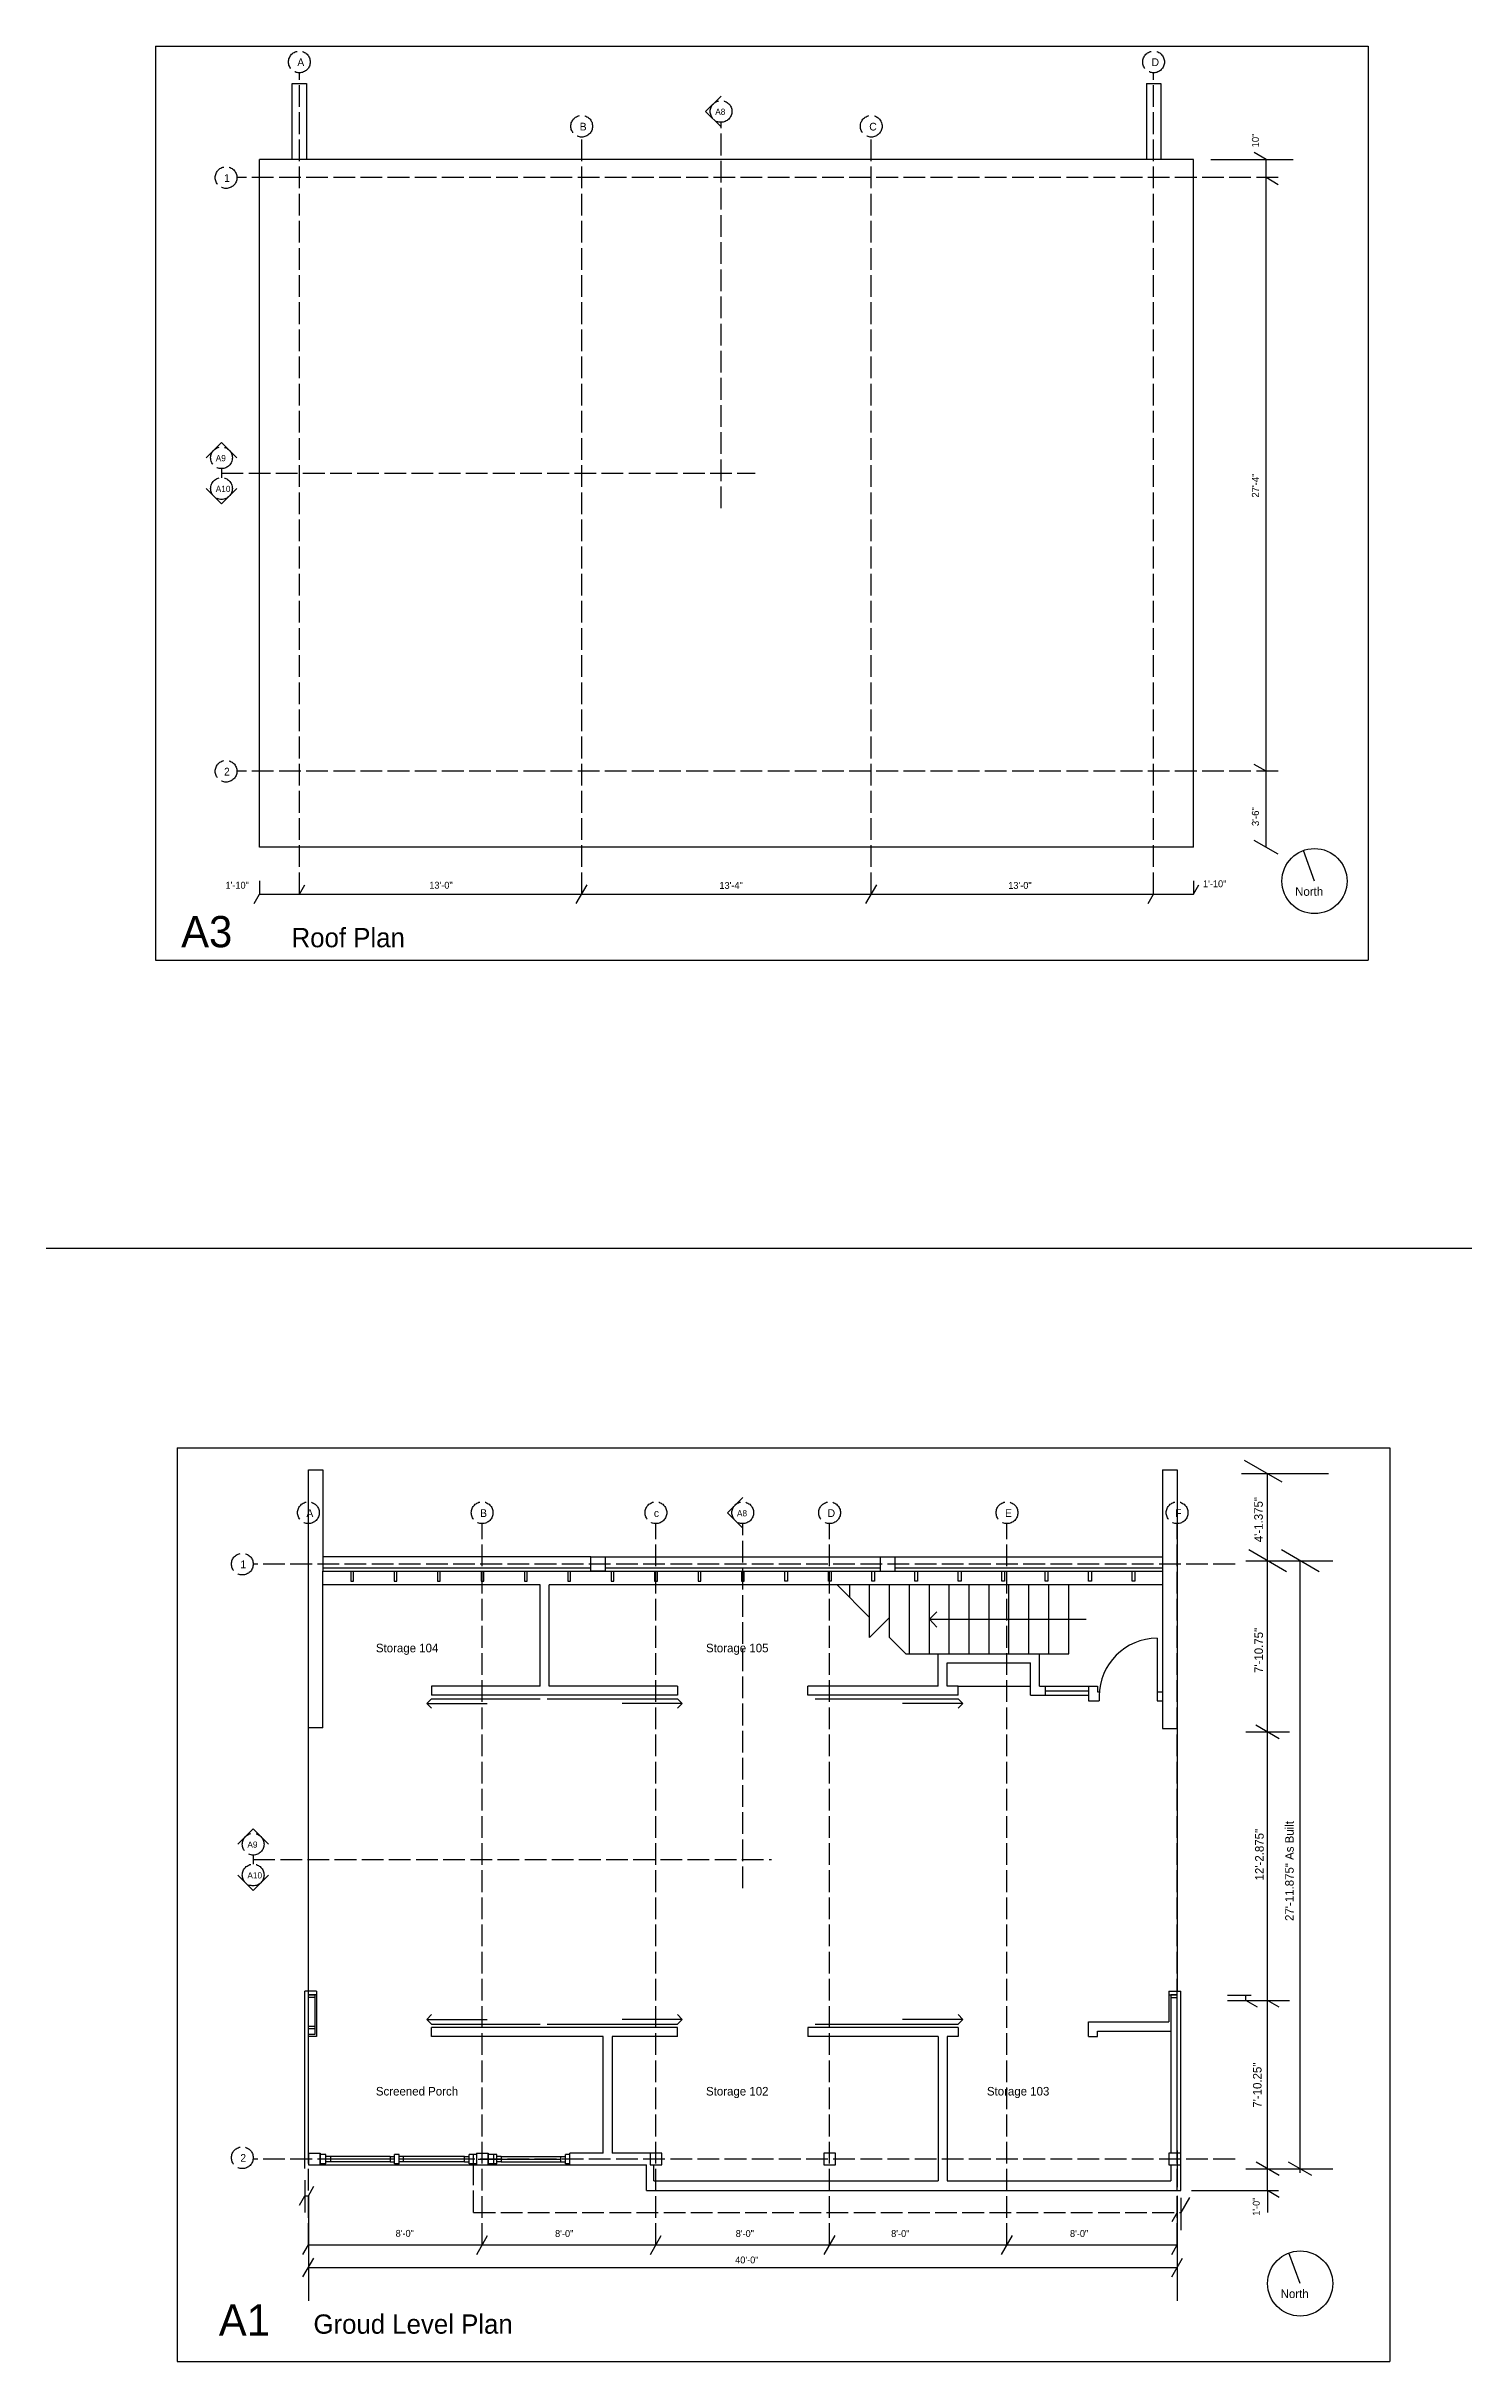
# Model space of a CAD drawing. Header units: inches. Extents: x 1267 to 6358, y -2516 to 3346.
# Drawn here: x 1267 to 2051, y -1284 to -4 of the extents above; entities that cross this region are included whole.
import ezdxf

# ---------------------------------------------------------------- set-up
doc = ezdxf.new("R2010")
doc.units = ezdxf.units.IN
doc.header["$MEASUREMENT"] = 0
doc.linetypes.add('ACAD_ISO02W100', pattern=[15, 12, -3])
for name, color, linetype in [('const', 7, 'Continuous'), ('e1', 7, 'Continuous'), ('e2', 251, 'Continuous'), ('glass', 172, 'Continuous'), ('grid', 252, 'ACAD_ISO02W100'), ('millwork', 254, 'Continuous'), ('soffit', 253, 'ACAD_ISO02W100'), ('stairs', 140, 'Continuous'), ('walls', 7, 'Continuous')]:
    doc.layers.add(name, color=color, linetype=linetype)

msp = doc.modelspace()

# ---------------------------------------------------------------- linework, layer by layer
for p, q in [((1327.8, -4.1), (1327.8, -509.1)), ((1327.8, -4.1), (1997.9, -4.1)), ((1997.9, -4.1), (1997.9, -509.1)), ((1327.8, -509.1), (1997.9, -509.1)), ((1339.8, -778.5), (1339.8, -1283.5)), ((1339.8, -778.5), (2009.9, -778.5)), ((2009.9, -778.5), (2009.9, -1283.5)), ((1339.8, -1283.5), (2009.9, -1283.5))]:
    msp.add_line(p, q)
at = {"layer": 'const'}
for p, q in [((1941.5, -66.7), (1934.8, -62.9)), ((1941.5, -446.7), (1941.5, -66.7)), ((1948.1, -80.6), (1941.5, -76.7)), ((1941.5, -404.7), (1934.8, -400.9)), ((1948.1, -450.6), (1934.8, -442.9)), ((1382.3, -477.8), (1385.3, -472.6)), ((1385.3, -465.3), (1385.3, -472.6)), ((1385.3, -472.6), (1901.3, -472.6)), ((1407.3, -472.6), (1410.3, -467.4)), ((1560.3, -477.8), (1566.3, -467.4)), ((1720.3, -477.8), (1726.3, -467.4)), ((1876.3, -477.8), (1879.3, -472.6)), ((1901.3, -465.3), (1901.3, -472.6)), ((1901.3, -472.6), (1904.3, -467.4)), ((1975.9, -793), (1927.9, -793)), ((1950.3, -797.6), (1929.5, -785.6)), ((1942.3, -1189), (1942.3, -793)), ((1930.3, -841), (1978.3, -841)), ((1952.7, -847), (1931.9, -835)), ((1970.7, -847), (1949.9, -835)), ((1960.3, -1179.2), (1960.3, -841)), ((1948.7, -939.3), (1935.8, -931.8)), ((1930.3, -935.5), (1954.3, -935.5)), ((1920.1, -1081), (1933.2, -1081)), ((1920.1, -1083.9), (1954.3, -1083.9)), ((1930.3, -1083.9), (1930.3, -1081)), ((1936.7, -1087.6), (1930.3, -1083.9)), ((1948.7, -1087.6), (1942.3, -1083.9)), ((1948.7, -1180.7), (1935.9, -1173.3)), ((1966.7, -1180.7), (1953.9, -1173.3)), ((1412.3, -1191.8), (1415.3, -1186.6)), ((1900.3, -1189), (1948.3, -1189)), ((1930.3, -1177), (1978.3, -1177)), ((1948.7, -1192.7), (1942.3, -1189)), ((1407.3, -1197), (1410.3, -1191.8)), ((1410.3, -1191.8), (1412.3, -1191.8)), ((1412.3, -1191.8), (1412.3, -1249.9)), ((1892.3, -1201), (1889.3, -1206.2)), ((1892.3, -1191.8), (1892.3, -1249.9)), ((1899.1, -1192.7), (1894.3, -1201)), ((1505.3, -1224.2), (1511.3, -1213.8)), ((1601.3, -1224.2), (1607.3, -1213.8)), ((1697.3, -1224.2), (1703.3, -1213.8)), ((1795.3, -1224.2), (1801.3, -1213.8)), ((1409.3, -1224.2), (1412.3, -1219)), ((1409.3, -1236.7), (1415.3, -1226.3)), ((1412.3, -1219), (1892.3, -1219)), ((1889.3, -1224.2), (1892.3, -1219)), ((1889.3, -1236.7), (1895.3, -1226.3)), ((1412.3, -1231.5), (1892.3, -1231.5))]:
    msp.add_line(p, q, dxfattribs=at)
at = {"layer": 'e1'}
for p, q in [((1901.3, -446.7), (1385.3, -446.7)), ((1267.5, -668.3), (6357.7, -668.3)), ((1942.3, -1189), (1942.3, -1201)), ((1942.3, -1189), (1942.3, -1191.2))]:
    msp.add_line(p, q, dxfattribs=at)
for centre in [(1968.2, -465.4), (1960.3, -1240.3)]:
    msp.add_circle(centre, 18, dxfattribs=at)
at = {"layer": 'e2'}
for p, q in [((1910.9, -66.7), (1956.5, -66.7)), ((1568.3, -838.8), (1420.3, -838.8)), ((1576.3, -838.8), (1728.3, -838.8)), ((1736.3, -838.8), (1884.3, -838.8)), ((1412.3, -1078.8), (1412.3, -933.3)), ((1892.3, -933.6), (1892.3, -1078.8)), ((1418.8, -1174.8), (1505.1, -1174.8)), ((1511.6, -1174.8), (1556.8, -1174.8))]:
    msp.add_line(p, q, dxfattribs=at)
at = {"layer": 'glass'}
for p, q in [((1819.3, -912.8), (1843.3, -912.8)), ((1457.4, -1170.1), (1424.5, -1170.1)), ((1457.4, -1173.1), (1424.5, -1173.1)), ((1498.6, -1170.1), (1464.9, -1170.1)), ((1498.6, -1173.1), (1464.9, -1173.1)), ((1518.9, -1170.1), (1551.8, -1170.1)), ((1518.9, -1173.1), (1551.8, -1173.1))]:
    msp.add_line(p, q, dxfattribs=at)
at = {"layer": 'grid'}
for p, q in [((1407.3, -472.6), (1407.3, -18.8)), ((1879.3, -472.6), (1879.3, -18.8)), ((1640.3, -259.4), (1640.3, -46.1)), ((1563.3, -472.6), (1563.3, -54.3)), ((1723.3, -472.6), (1723.3, -54.3)), ((1948.1, -76.7), (1372.8, -76.7)), ((1364.3, -237.5), (1364.3, -242.5)), ((1364.3, -240), (1659.1, -240)), ((1948.1, -404.7), (1372.8, -404.7)), ((1412.3, -1219), (1412.3, -820.4)), ((1508.3, -1219), (1508.3, -820.4)), ((1604.3, -1219), (1604.3, -820.4)), ((1652.3, -1021.9), (1652.3, -820.4)), ((1700.3, -1219), (1700.3, -820.4)), ((1798.3, -1219), (1798.3, -820.4)), ((1892.3, -1219), (1892.3, -820.4)), ((1924.3, -842.8), (1381.8, -842.8)), ((1381.8, -1003.6), (1381.8, -1008.6)), ((1381.8, -1006.1), (1668.1, -1006.1)), ((1924.3, -1171.6), (1381.8, -1171.6))]:
    msp.add_line(p, q, dxfattribs=at)
for centre in [(1407.3, -12.8), (1879.3, -12.8), (1640.3, -40.1), (1563.3, -48.3), (1723.3, -48.3), (1366.8, -76.7), (1364.3, -231.5), (1364.3, -248.5), (1366.8, -404.7), (1412.3, -814.4), (1508.3, -814.4), (1604.3, -814.4), (1652.3, -814.4), (1700.3, -814.4), (1798.3, -814.4), (1892.3, -814.4), (1375.8, -842.8), (1381.8, -997.6), (1381.8, -1014.6), (1375.8, -1170.8)]:
    msp.add_circle(centre, 6, dxfattribs=at)
at = {"layer": 'millwork'}
for p, q in [((1881.3, -883.8), (1881.3, -915.8)), ((1480.3, -917.2), (1540.3, -917.2)), ((1544.3, -917.2), (1616.3, -917.2)), ((1692.3, -917.2), (1771.3, -917.2)), ((1771.3, -910.3), (1811.3, -910.3)), ((1819.3, -910.3), (1843.3, -910.3)), ((1819.3, -915.3), (1843.3, -915.3)), ((1480.3, -1097), (1540.3, -1097)), ((1544.3, -1097), (1616.3, -1097)), ((1692.3, -1097), (1771.3, -1097)), ((1457.4, -1171.6), (1424.5, -1171.6)), ((1498.6, -1171.6), (1464.9, -1171.6)), ((1506.1, -1171.6), (1551.8, -1171.6))]:
    msp.add_line(p, q, dxfattribs=at)
msp.add_arc((1881.3, -915.8), 32, 90, 180, dxfattribs=at)
at = {"layer": 'soffit'}
for q in [(1503.6, -1174.8), (1894.3, -1201)]:
    msp.add_line((1503.6, -1201), q, dxfattribs=at)
at = {"layer": 'stairs'}
for p, q in [((1722.4, -872.3), (1704.4, -854.3)), ((1711.4, -861.3), (1711.4, -854.3)), ((1722.4, -883.3), (1722.4, -854.3)), ((1733.4, -883.3), (1733.4, -854.3)), ((1744.4, -892.3), (1744.4, -854.3)), ((1755.4, -892.3), (1755.4, -854.3)), ((1766.4, -892.3), (1766.4, -854.3)), ((1777.4, -892.3), (1777.4, -854.3)), ((1788.4, -892.3), (1788.4, -854.3)), ((1799.4, -892.3), (1799.4, -854.3)), ((1810.4, -892.3), (1810.4, -854.3)), ((1821.4, -892.3), (1821.4, -854.3)), ((1832.4, -892.3), (1832.4, -854.3)), ((1755.4, -873.3), (1759.6, -869.1)), ((1722.4, -883.3), (1733.4, -872.3)), ((1755.4, -873.3), (1842.1, -873.3)), ((1755.4, -873.3), (1759.6, -877.6)), ((1742.4, -892.3), (1733.4, -883.3)), ((1742.4, -892.3), (1760.3, -892.3)), ((1816.3, -892.3), (1832.4, -892.3)), ((1477.7, -919.8), (1480.3, -917.2)), ((1477.7, -919.8), (1511, -919.8)), ((1477.7, -919.8), (1480.3, -922.4)), ((1618.9, -919.8), (1585.6, -919.8)), ((1618.9, -919.8), (1616.3, -917.2)), ((1618.9, -919.8), (1616.3, -922.4)), ((1773.9, -919.8), (1740.6, -919.8)), ((1773.9, -919.8), (1771.3, -917.2)), ((1773.9, -919.8), (1771.3, -922.4)), ((1477.7, -1094.4), (1480.3, -1091.7)), ((1477.7, -1094.4), (1511, -1094.4)), ((1477.7, -1094.4), (1480.3, -1097)), ((1618.9, -1094.4), (1585.6, -1094.4)), ((1618.9, -1094.4), (1616.3, -1091.7)), ((1618.9, -1094.4), (1616.3, -1097)), ((1773.9, -1094.4), (1740.6, -1094.4)), ((1773.9, -1094.4), (1771.3, -1091.7)), ((1773.9, -1094.4), (1771.3, -1097))]:
    msp.add_line(p, q, dxfattribs=at)
at = {"layer": 'walls'}
for p, q in [((1403.3, -24.7), (1411.3, -24.7)), ((1403.3, -66.7), (1403.3, -24.7)), ((1411.3, -24.7), (1411.3, -66.7)), ((1875.3, -24.7), (1875.3, -66.7)), ((1875.3, -24.7), (1883.3, -24.7)), ((1883.3, -24.7), (1883.3, -66.7)), ((1640.3, -31.6), (1631.8, -40.1)), ((1640.3, -48.6), (1631.8, -40.1)), ((1385.3, -446.7), (1385.3, -66.7)), ((1901.3, -66.7), (1385.3, -66.7)), ((1901.3, -446.7), (1901.3, -66.7)), ((1355.8, -231.5), (1364.3, -223)), ((1372.8, -231.5), (1364.3, -223)), ((1355.8, -248.5), (1364.3, -257)), ((1372.8, -248.5), (1364.3, -257)), ((1968.2, -465.4), (1962.1, -448.5)), ((1412.3, -933.3), (1412.3, -790.8)), ((1412.3, -790.8), (1420.3, -790.8)), ((1420.3, -790.8), (1420.3, -838.8)), ((1884.3, -790.8), (1884.3, -838.8)), ((1884.3, -790.8), (1892.3, -790.8)), ((1892.3, -790.8), (1892.3, -933.6)), ((1652.3, -806), (1643.8, -814.4)), ((1652.3, -822.9), (1643.8, -814.4)), ((1420.3, -838.8), (1420.3, -846.8)), ((1568.3, -846.8), (1568.3, -838.8)), ((1568.3, -838.8), (1576.3, -838.8)), ((1576.3, -838.8), (1576.3, -846.8)), ((1728.3, -838.8), (1728.3, -846.8)), ((1728.3, -838.8), (1736.3, -838.8)), ((1736.3, -838.8), (1736.3, -846.8)), ((1884.3, -838.8), (1884.3, -846.8)), ((1420.3, -844.8), (1568.3, -844.8)), ((1420.3, -846.8), (1884.3, -846.8)), ((1420.3, -933.3), (1420.3, -846.8)), ((1540.3, -854.3), (1420.3, -854.3)), ((1540.3, -910.3), (1540.3, -854.3)), ((1884.3, -854.3), (1545.3, -854.3)), ((1545.3, -910.3), (1545.3, -854.3)), ((1576.3, -846.8), (1568.3, -846.8)), ((1576.3, -844.8), (1728.3, -844.8)), ((1728.3, -846.8), (1736.3, -846.8)), ((1736.3, -844.8), (1884.3, -844.8)), ((1884.3, -846.8), (1884.3, -933.6)), ((1760.3, -892.3), (1816.3, -892.3)), ((1760.3, -910.3), (1760.3, -892.3)), ((1816.3, -910.3), (1816.3, -892.3)), ((1765.3, -910.3), (1765.3, -897.3)), ((1765.3, -897.3), (1811.3, -897.3)), ((1811.3, -915.3), (1811.3, -897.3)), ((1540.3, -910.3), (1480.3, -910.3)), ((1480.3, -910.3), (1480.3, -915.3)), ((1616.3, -915.3), (1480.3, -915.3)), ((1616.3, -910.3), (1545.3, -910.3)), ((1616.3, -910.3), (1616.3, -915.3)), ((1760.3, -910.3), (1688.3, -910.3)), ((1688.3, -915.3), (1688.3, -910.3)), ((1771.3, -915.3), (1688.3, -915.3)), ((1771.3, -910.3), (1765.3, -910.3)), ((1771.3, -915.3), (1771.3, -910.3)), ((1811.3, -915.3), (1819.3, -915.3)), ((1816.3, -910.3), (1819.3, -910.3)), ((1819.3, -910.3), (1819.3, -915.3)), ((1843.3, -910.3), (1843.3, -918.3)), ((1843.3, -910.3), (1848.3, -910.3)), ((1843.3, -918.3), (1849.3, -918.3)), ((1848.3, -910.3), (1848.3, -913.3)), ((1848.3, -913.3), (1849.3, -913.3)), ((1849.3, -915.3), (1849.3, -918.3)), ((1881.3, -913.3), (1881.3, -918.3)), ((1881.3, -913.3), (1884.3, -913.3)), ((1881.3, -918.3), (1884.3, -918.3)), ((1420.3, -933.3), (1412.3, -933.3)), ((1884.3, -933.6), (1892.3, -933.6)), ((1373.3, -997.6), (1381.8, -989.1)), ((1390.2, -997.6), (1381.8, -989.1)), ((1373.3, -1014.6), (1381.8, -1023.1)), ((1390.2, -1014.6), (1381.8, -1023.1)), ((1410.3, -1176.8), (1410.3, -1078.8)), ((1416.8, -1078.8), (1410.3, -1078.8)), ((1412.3, -1168.8), (1412.3, -1080.8)), ((1416.8, -1080.8), (1412.3, -1080.8)), ((1415.8, -1082.3), (1415.8, -1102.8)), ((1416.8, -1078.8), (1416.8, -1103.8)), ((1887.8, -1078.8), (1894.3, -1078.8)), ((1887.8, -1078.8), (1887.8, -1095.8)), ((1887.8, -1080.8), (1892.3, -1080.8)), ((1888.8, -1082.3), (1888.8, -1168.3)), ((1892.3, -1166.8), (1892.3, -1080.8)), ((1894.3, -1189), (1894.3, -1078.8)), ((1616.3, -1098.8), (1480.3, -1098.8)), ((1480.3, -1103.8), (1480.3, -1098.8)), ((1616.3, -1103.8), (1616.3, -1098.8)), ((1771.3, -1098.8), (1688.3, -1098.8)), ((1688.3, -1098.8), (1688.3, -1103.8)), ((1771.3, -1098.8), (1771.3, -1103.8)), ((1843.3, -1095.8), (1887.8, -1095.8)), ((1843.3, -1103.8), (1843.3, -1095.8)), ((1881.3, -1095.8), (1884.3, -1095.8)), ((1415.8, -1102.8), (1412.3, -1102.8)), ((1416.8, -1103.8), (1412.3, -1103.8)), ((1575.1, -1103.8), (1480.3, -1103.8)), ((1575.1, -1168.3), (1575.1, -1103.8)), ((1580.1, -1103.8), (1580.1, -1168.3)), ((1616.3, -1103.8), (1580.1, -1103.8)), ((1760.3, -1103.8), (1688.3, -1103.8)), ((1760.3, -1103.8), (1760.3, -1183.5)), ((1765.3, -1103.8), (1765.3, -1183.5)), ((1771.3, -1103.8), (1765.3, -1103.8)), ((1843.3, -1103.8), (1848.3, -1103.8)), ((1848.3, -1100.8), (1888.8, -1100.8)), ((1848.3, -1103.8), (1848.3, -1100.8)), ((1848.3, -1100.8), (1849.3, -1100.8)), ((1412.3, -1168.3), (1418.8, -1168.3)), ((1412.3, -1168.3), (1412.3, -1174.8)), ((1412.3, -1174.8), (1418.8, -1174.8)), ((1418.8, -1168.3), (1418.8, -1174.8)), ((1418.8, -1174.8), (1418.8, -1168.3)), ((1422, -1169.1), (1418.8, -1169.1)), ((1422, -1174.1), (1418.8, -1174.1)), ((1422, -1174.1), (1422, -1169.1)), ((1424.5, -1170.1), (1422, -1170.1)), ((1424.5, -1173.1), (1422, -1173.1)), ((1424.5, -1170.1), (1424.5, -1173.1)), ((1457.4, -1170.1), (1457.4, -1173.1)), ((1457.4, -1170.1), (1459.9, -1170.1)), ((1457.4, -1173.1), (1459.9, -1173.1)), ((1462.4, -1169.1), (1459.9, -1169.1)), ((1459.9, -1174.1), (1459.9, -1169.1)), ((1462.4, -1174.1), (1459.9, -1174.1)), ((1462.4, -1174.1), (1462.4, -1169.1)), ((1464.9, -1170.1), (1462.4, -1170.1)), ((1464.9, -1173.1), (1462.4, -1173.1)), ((1464.9, -1173.1), (1464.9, -1170.1)), ((1498.6, -1170.1), (1501.1, -1170.1)), ((1498.6, -1173.1), (1498.6, -1170.1)), ((1498.6, -1173.1), (1501.1, -1173.1)), ((1505.1, -1169.1), (1501.1, -1169.1)), ((1501.1, -1174.1), (1501.1, -1169.1)), ((1505.1, -1174.1), (1501.1, -1174.1)), ((1503.6, -1174.1), (1503.6, -1169.1)), ((1503.6, -1174.1), (1503.6, -1169.1)), ((1505.1, -1168.3), (1511.6, -1168.3)), ((1505.1, -1168.3), (1505.1, -1174.8)), ((1505.1, -1174.8), (1511.6, -1174.8)), ((1511.6, -1168.3), (1511.6, -1174.8)), ((1511.6, -1174.8), (1511.6, -1168.3)), ((1516.4, -1169.1), (1511.6, -1169.1)), ((1516.4, -1174.1), (1511.6, -1174.1)), ((1514.8, -1174.1), (1514.8, -1169.1)), ((1516.4, -1174.1), (1516.4, -1169.1)), ((1518.9, -1170.1), (1516.4, -1170.1)), ((1518.9, -1173.1), (1516.4, -1173.1)), ((1518.9, -1170.1), (1518.9, -1173.1)), ((1551.8, -1170.1), (1554.3, -1170.1)), ((1551.8, -1173.1), (1551.8, -1170.1)), ((1551.8, -1173.1), (1554.3, -1173.1)), ((1554.3, -1174.1), (1554.3, -1169.1)), ((1556.8, -1169.1), (1554.3, -1169.1)), ((1554.3, -1174.1), (1554.3, -1169.1)), ((1556.8, -1174.1), (1554.3, -1174.1)), ((1556.8, -1174.8), (1556.8, -1168.3)), ((1575.1, -1168.3), (1556.8, -1168.3)), ((1556.8, -1174.8), (1599.1, -1174.8)), ((1601.1, -1168.3), (1580.1, -1168.3)), ((1599.1, -1189), (1599.1, -1174.8)), ((1601.1, -1168.3), (1601.1, -1174.8)), ((1607.6, -1168.3), (1601.1, -1168.3)), ((1601.1, -1174.8), (1607.6, -1174.8)), ((1603.1, -1183.5), (1603.1, -1174.8)), ((1607.6, -1174.8), (1607.6, -1168.3)), ((1703.6, -1168.3), (1697.1, -1168.3)), ((1697.1, -1168.3), (1697.1, -1174.8)), ((1697.1, -1174.8), (1703.6, -1174.8)), ((1703.6, -1174.8), (1703.6, -1168.3)), ((1887.8, -1168.3), (1887.8, -1174.8)), ((1894.3, -1168.3), (1887.8, -1168.3)), ((1887.8, -1174.8), (1894.3, -1174.8)), ((1888.8, -1174.8), (1888.8, -1183.5)), ((1892.3, -1166.8), (1892.3, -1187)), ((1894.3, -1174.8), (1894.3, -1168.3)), ((1410.3, -1183.2), (1410.3, -1201.1)), ((1599.1, -1189), (1894.3, -1189)), ((1603.1, -1183.5), (1760.3, -1183.5)), ((1765.3, -1183.5), (1888.8, -1183.5)), ((1894.3, -1193), (1894.3, -1210.9)), ((1960.3, -1240.3), (1954.1, -1223.4))]:
    msp.add_line(p, q, dxfattribs=at)
for points in [[(1435.7, -846.8), (1435.7, -852.3), (1437.2, -852.3), (1437.2, -846.8)], [(1459.7, -846.8), (1459.7, -852.3), (1461.2, -852.3), (1461.2, -846.8)], [(1483.7, -846.8), (1483.7, -852.3), (1485.2, -852.3), (1485.2, -846.8)], [(1507.7, -846.8), (1507.7, -852.3), (1509.2, -852.3), (1509.2, -846.8)], [(1531.7, -846.8), (1531.7, -852.3), (1533.2, -852.3), (1533.2, -846.8)], [(1555.7, -846.8), (1555.7, -852.3), (1557.2, -852.3), (1557.2, -846.8)], [(1579.6, -846.8), (1579.6, -852.3), (1581.1, -852.3), (1581.1, -846.8)], [(1603.6, -846.8), (1603.6, -852.3), (1605.1, -852.3), (1605.1, -846.8)], [(1627.6, -846.8), (1627.6, -852.3), (1629.1, -852.3), (1629.1, -846.8)], [(1651.6, -846.8), (1651.6, -852.3), (1653.1, -852.3), (1653.1, -846.8)], [(1677.1, -846.8), (1677.1, -852.3), (1675.6, -852.3), (1675.6, -846.8)], [(1701.1, -846.8), (1701.1, -852.3), (1699.6, -852.3), (1699.6, -846.8)], [(1725.1, -846.8), (1725.1, -852.3), (1723.6, -852.3), (1723.6, -846.8)], [(1748.9, -846.8), (1748.9, -852.3), (1747.4, -852.3), (1747.4, -846.8)], [(1772.9, -846.8), (1772.9, -852.3), (1771.4, -852.3), (1771.4, -846.8)], [(1796.9, -846.8), (1796.9, -852.3), (1795.4, -852.3), (1795.4, -846.8)], [(1820.9, -846.8), (1820.9, -852.3), (1819.4, -852.3), (1819.4, -846.8)], [(1844.9, -846.8), (1844.9, -852.3), (1843.4, -852.3), (1843.4, -846.8)], [(1868.9, -846.8), (1868.9, -852.3), (1867.4, -852.3), (1867.4, -846.8)], [(1412.3, -1080.8), (1415.8, -1080.8), (1415.8, -1082.3), (1412.3, -1082.3)], [(1892.3, -1080.8), (1888.8, -1080.8), (1888.8, -1082.3), (1892.3, -1082.3)], [(1412.3, -1098.1), (1415.8, -1098.1), (1415.8, -1099.6), (1412.3, -1099.6)]]:
    msp.add_lwpolyline(points, dxfattribs=at)

# ---------------------------------------------------------------- texts
at = {"layer": 'const', "attachment_point": 1}
for s, insert, char_height, width in [('A', (1406.2, -10.8), 4.26, 1625.197), ('D', (1878.2, -10.8), 4.26, 1625.197), ('B', (1562.2, -46.4), 4.26, 1625.197), ('A8', (1637.1, -38.6), 3.41, 1300.158), ('C', (1722.2, -46.4), 4.26, 1625.197), ('1', (1365.7, -74.8), 4.26, 1625.197), ('A9', (1361.1, -230), 3.41, 1300.158), ('A10', (1361.1, -247), 3.41, 1300.158), ('2', (1365.7, -402.8), 4.26, 1625.197), ('1\'-10"', (1366.5, -465.8), 3.79, 1444.62), ('13\'-0"', (1479.1, -465.8), 3.79, 1444.62), ('13\'-4"', (1639.4, -465.9), 3.79, 1444.62), ('13\'-0"', (1799, -465.9), 3.79, 1444.62), ('1\'-10"', (1906.6, -465), 3.79, 1444.62), ('North', (1957.5, -468.8), 4.74, 1805.775), ('A3', (1342, -484.7), 17.26, 6582.049), ('Roof Plan', (1403, -491.3), 10.66, 4062.993), ('A', (1411.2, -812.5), 4.26, 1625.197), ('B', (1507.2, -812.5), 4.26, 1625.197), ('c', (1603.2, -812.5), 4.26, 1625.197), ('A8', (1649.1, -813), 3.41, 1300.158), ('D', (1699.2, -812.5), 4.26, 1625.197), ('E', (1797.2, -812.5), 4.26, 1625.197), ('F', (1891.2, -812.5), 4.26, 1625.197), ('1', (1374.7, -840.8), 4.26, 1625.197), ('Storage 104', (1449.6, -886.8), 4.736, 1805.775), ('Storage 105', (1632, -886.8), 4.736, 1805.775), ('A9', (1378.6, -996.1), 3.41, 1300.158), ('A10', (1378.6, -1013.1), 3.41, 1300.158), ('Screened Porch', (1449.6, -1131.7), 4.736, 1805.775), ('Storage 102', (1632, -1131.7), 4.736, 1805.775), ('Storage 103', (1787.2, -1131.7), 4.736, 1805.775), ('2', (1374.7, -1168.8), 4.26, 1625.197), ('8\'-0"', (1460.5, -1210.7), 3.79, 1444.62), ('8\'-0"', (1548.6, -1210.8), 3.79, 1444.62), ('8\'-0"', (1648.4, -1210.8), 3.79, 1444.62), ('8\'-0"', (1734.3, -1210.8), 3.79, 1444.62), ('8\'-0"', (1833.1, -1210.8), 3.79, 1444.62), ('40\'-0"', (1648.1, -1225.4), 3.79, 1444.62), ('A1', (1362.8, -1251.9), 17.26, 6582.049), ('North', (1949.5, -1243.6), 4.74, 1805.775), ('Groud Level Plan', (1415.1, -1257.4), 10.656, 4062.993)]:
    msp.add_mtext(s, dxfattribs=dict(at, insert=insert, char_height=char_height, width=width))
at = {"layer": 'const', "attachment_point": 1, "rotation": 90}
for s, insert, char_height, width in [('10"', (1933.6, -60), 3.91, 1491.22), ('27\'-4"', (1933.6, -253.5), 3.91, 1491.22), ('3\'-6"', (1933.6, -435), 3.91, 1491.22), ('4\'-1.375"', (1934.9, -830.7), 4.74, 1805.775), ('7\'-10.75"', (1935, -903), 4.74, 1805.775), ('27\'-11.875" As Built', (1952, -1040), 4.736, 1805.775), ('12\'-2.875"', (1935.4, -1017.6), 4.74, 1805.775), ('7\'-10.25"', (1934.2, -1143.2), 4.74, 1805.775), ('1\'-0"', (1934.1, -1202.9), 3.78, 1439.96)]:
    msp.add_mtext(s, dxfattribs=dict(at, insert=insert, char_height=char_height, width=width))

doc.saveas('drawing.dxf')
